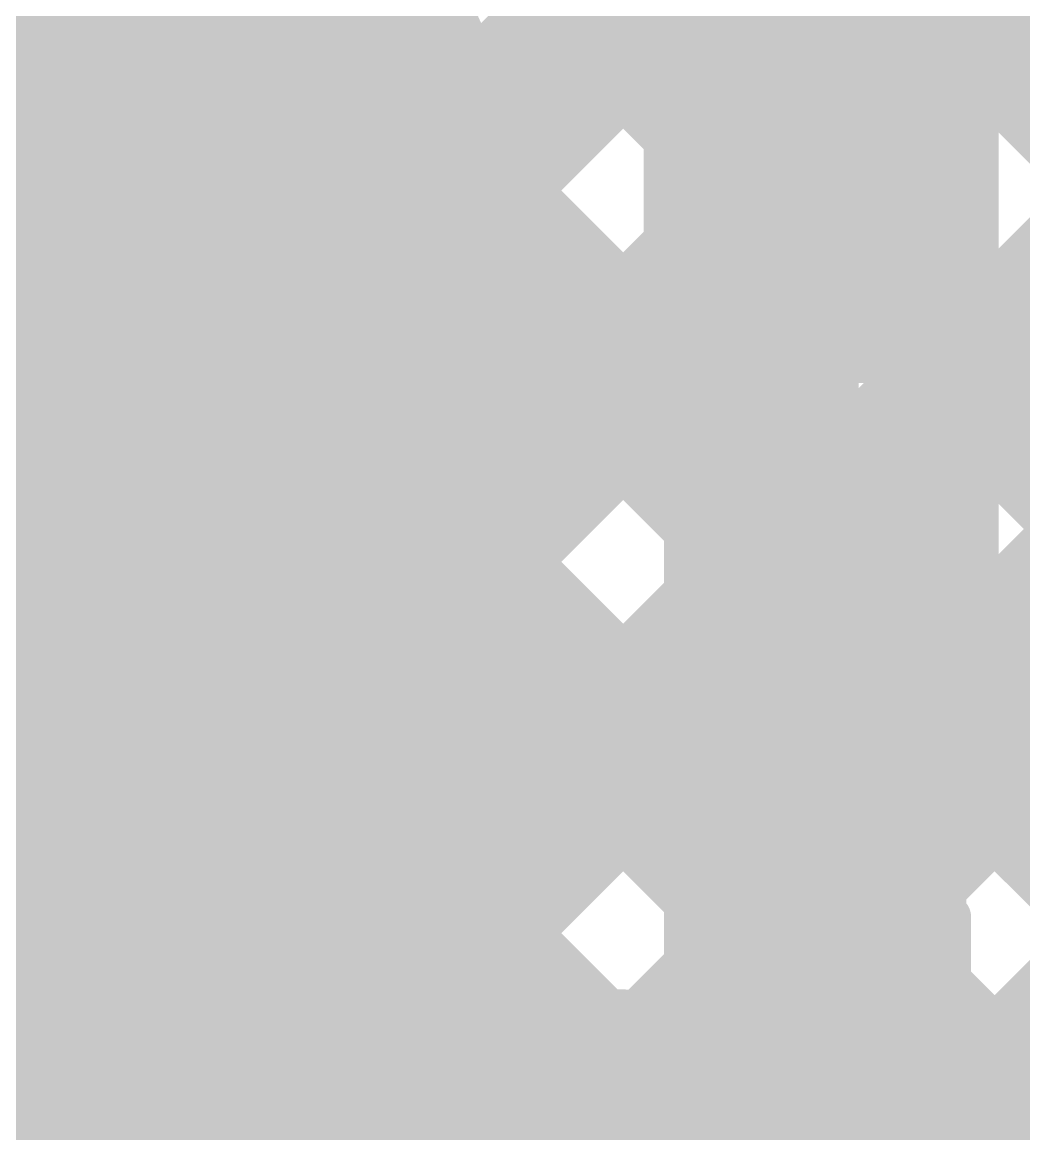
# Model space of a CAD drawing. Header units: millimetres. Extents: x 13 to 259, y -2 to 326.
# Drawn here: x 133.119 to 135.407, y 106.456 to 108.996 of the extents above; entities that cross this region are included whole.
import ezdxf

# ---------------------------------------------------------------- set-up
doc = ezdxf.new("R2010")
doc.units = ezdxf.units.MM
for name, color, linetype in [('BottomLayer', 5, 'Continuous'), ('ConnectLayer', 7, 'Continuous'), ('DrillDrawing', 1, 'Continuous'), ('Mechanical14', 56, 'Continuous'), ('Mechanical8', 56, 'Continuous'), ('MidLayer1', 16, 'Continuous'), ('MidLayer2', 76, 'Continuous'), ('MidLayer3', 90, 'Continuous'), ('MidLayer4', 156, 'Continuous'), ('MidLayer5', 130, 'Continuous'), ('MidLayer6', 216, 'Continuous'), ('MultiLayer', 9, 'Continuous'), ('TopLayer', 1, 'Continuous'), ('TopPaste', 8, 'Continuous'), ('TopSolder', 216, 'Continuous')]:
    doc.layers.add(name, color=color, linetype=linetype)

# ---------------------------------------------------------------- blocks, each defined once
blk = doc.blocks.new('SAMTEC_ASP_127797_01_185')
at = {"layer": 'Mechanical14', "const_width": 0.1}
for points in [[(-5.4991, -0.1638), (-5.9309, -0.1638)], [(-5.9309, -0.5194), (-5.9309, -0.1638)], [(-5.5007, -0.5194), (-5.5007, -0.1638)], [(-4.2291, -0.1638), (-4.6609, -0.1638)], [(-4.6609, -0.5194), (-4.6609, -0.1638)], [(-4.2291, -0.5194), (-4.2291, -0.1638)], [(-5.9309, -0.4064), (-6.7691, -0.4064)], [(-4.6609, -0.4064), (-5.4991, -0.4064)], [(-3.3909, -0.4064), (-4.2291, -0.4064)], [(-6.6548, -0.5194), (-6.7691, -0.5194)], [(-6.6548, -0.6604), (-6.6548, -0.5194)], [(-5.9309, -0.5194), (-6.0452, -0.5194)], [(-6.0452, -0.6604), (-6.0452, -0.5194)], [(-5.3848, -0.5194), (-5.4991, -0.5194)], [(-5.3848, -0.6604), (-5.3848, -0.5194)], [(-4.6609, -0.5194), (-4.7752, -0.5194)], [(-4.7752, -0.6604), (-4.7752, -0.5194)], [(-4.1148, -0.5194), (-4.2291, -0.5194)], [(-6.0452, -0.6604), (-6.6548, -0.6604)], [(-4.7752, -0.6604), (-5.3848, -0.6604)], [(-6.0452, -1.8796), (-6.6548, -1.8796)], [(-6.6548, -2.0206), (-6.6548, -1.8796)], [(-6.0452, -2.0206), (-6.0452, -1.8796)], [(-4.7752, -1.8796), (-5.3848, -1.8796)], [(-5.3848, -2.0206), (-5.3848, -1.8796)], [(-4.7752, -2.0206), (-4.7752, -1.8796)], [(-6.6548, -2.0206), (-6.7691, -2.0206)], [(-5.9309, -2.0206), (-6.0452, -2.0206)], [(-5.9309, -2.3762), (-5.9309, -2.0206)], [(-5.3848, -2.0206), (-5.4991, -2.0206)], [(-5.4991, -2.3762), (-5.4991, -2.0206)], [(-4.6609, -2.0206), (-4.7752, -2.0206)], [(-4.6609, -2.3762), (-4.6609, -2.0206)], [(-4.1148, -2.0206), (-4.2291, -2.0206)], [(-4.2291, -2.3762), (-4.2291, -2.0206)], [(-5.9309, -2.1336), (-6.7691, -2.1336)], [(-4.6609, -2.1336), (-5.4991, -2.1336)], [(-3.3909, -2.1336), (-4.2291, -2.1336)]]:
    blk.add_lwpolyline(points, dxfattribs=at)
at = {"layer": 'Mechanical14', "const_width": 0.05}
for points in [[(-5.9559, -0.1638, 1), (-5.9059, -0.1638, 1)], [(-5.9559, -0.1638, 1), (-5.9059, -0.1638, 1)], [(-5.5257, -0.1638, 1), (-5.4757, -0.1638, 1)], [(-5.5241, -0.1638, 1), (-5.4741, -0.1638, 1)], [(-4.6859, -0.1638, 1), (-4.6359, -0.1638, 1)], [(-4.6859, -0.1638, 1), (-4.6359, -0.1638, 1)], [(-4.2541, -0.1638, 1), (-4.2041, -0.1638, 1)], [(-4.2541, -0.1638, 1), (-4.2041, -0.1638, 1)], [(-5.9559, -0.4064, 1), (-5.9059, -0.4064, 1)], [(-5.5241, -0.4064, 1), (-5.4741, -0.4064, 1)], [(-4.6859, -0.4064, 1), (-4.6359, -0.4064, 1)], [(-4.2541, -0.4064, 1), (-4.2041, -0.4064, 1)], [(-6.6798, -0.5194, 1), (-6.6298, -0.5194, 1)], [(-6.6798, -0.5194, 1), (-6.6298, -0.5194, 1)], [(-6.0702, -0.5194, 1), (-6.0202, -0.5194, 1)], [(-6.0702, -0.5194, 1), (-6.0202, -0.5194, 1)], [(-5.9559, -0.5194, 1), (-5.9059, -0.5194, 1)], [(-5.9559, -0.5194, 1), (-5.9059, -0.5194, 1)], [(-5.5257, -0.5194, 1), (-5.4757, -0.5194, 1)], [(-5.5241, -0.5194, 1), (-5.4741, -0.5194, 1)], [(-5.4098, -0.5194, 1), (-5.3598, -0.5194, 1)], [(-5.4098, -0.5194, 1), (-5.3598, -0.5194, 1)], [(-4.8002, -0.5194, 1), (-4.7502, -0.5194, 1)], [(-4.8002, -0.5194, 1), (-4.7502, -0.5194, 1)], [(-4.6859, -0.5194, 1), (-4.6359, -0.5194, 1)], [(-4.6859, -0.5194, 1), (-4.6359, -0.5194, 1)], [(-4.2541, -0.5194, 1), (-4.2041, -0.5194, 1)], [(-4.2541, -0.5194, 1), (-4.2041, -0.5194, 1)], [(-6.6798, -0.6604, 1), (-6.6298, -0.6604, 1)], [(-6.6798, -0.6604, 1), (-6.6298, -0.6604, 1)], [(-6.0702, -0.6604, 1), (-6.0202, -0.6604, 1)], [(-6.0702, -0.6604, 1), (-6.0202, -0.6604, 1)], [(-5.4098, -0.6604, 1), (-5.3598, -0.6604, 1)], [(-5.4098, -0.6604, 1), (-5.3598, -0.6604, 1)], [(-4.8002, -0.6604, 1), (-4.7502, -0.6604, 1)], [(-4.8002, -0.6604, 1), (-4.7502, -0.6604, 1)], [(-6.6798, -1.8796, 1), (-6.6298, -1.8796, 1)], [(-6.6798, -1.8796, 1), (-6.6298, -1.8796, 1)], [(-6.0702, -1.8796, 1), (-6.0202, -1.8796, 1)], [(-6.0702, -1.8796, 1), (-6.0202, -1.8796, 1)], [(-5.4098, -1.8796, 1), (-5.3598, -1.8796, 1)], [(-5.4098, -1.8796, 1), (-5.3598, -1.8796, 1)], [(-4.8002, -1.8796, 1), (-4.7502, -1.8796, 1)], [(-4.8002, -1.8796, 1), (-4.7502, -1.8796, 1)], [(-6.6798, -2.0206, 1), (-6.6298, -2.0206, 1)], [(-6.6798, -2.0206, 1), (-6.6298, -2.0206, 1)], [(-6.0702, -2.0206, 1), (-6.0202, -2.0206, 1)], [(-6.0702, -2.0206, 1), (-6.0202, -2.0206, 1)], [(-5.9559, -2.0206, 1), (-5.9059, -2.0206, 1)], [(-5.9559, -2.0206, 1), (-5.9059, -2.0206, 1)], [(-5.5241, -2.0206, 1), (-5.4741, -2.0206, 1)], [(-5.5241, -2.0206, 1), (-5.4741, -2.0206, 1)], [(-5.4098, -2.0206, 1), (-5.3598, -2.0206, 1)], [(-5.4098, -2.0206, 1), (-5.3598, -2.0206, 1)], [(-4.8002, -2.0206, 1), (-4.7502, -2.0206, 1)], [(-4.8002, -2.0206, 1), (-4.7502, -2.0206, 1)], [(-4.6859, -2.0206, 1), (-4.6359, -2.0206, 1)], [(-4.6859, -2.0206, 1), (-4.6359, -2.0206, 1)], [(-4.2541, -2.0206, 1), (-4.2041, -2.0206, 1)], [(-4.2541, -2.0206, 1), (-4.2041, -2.0206, 1)], [(-5.9559, -2.1336, 1), (-5.9059, -2.1336, 1)], [(-5.5241, -2.1336, 1), (-5.4741, -2.1336, 1)], [(-4.6859, -2.1336, 1), (-4.6359, -2.1336, 1)], [(-4.2541, -2.1336, 1), (-4.2041, -2.1336, 1)]]:
    blk.add_lwpolyline(points, format="xyb", close=True, dxfattribs=at)
at = {"layer": 'Mechanical8', "const_width": 0.1}
for points in [[(-5.715, -1.905), (-5.715, -0.905)], [(-4.445, -1.905), (-4.445, -0.905)], [(-5.985, -1.905), (-6.985, -1.905)], [(-5.715, -1.905), (-6.715, -1.905)], [(-5.715, -2.905), (-5.715, -1.905)], [(-4.715, -1.905), (-5.715, -1.905)], [(-4.445, -1.905), (-5.445, -1.905)], [(-4.445, -2.905), (-4.445, -1.905)], [(-3.445, -1.905), (-4.445, -1.905)], [(-3.175, -1.905), (-4.175, -1.905)], [(-5.715, -3.175), (-5.715, -2.175)], [(-4.445, -3.175), (-4.445, -2.175)]]:
    blk.add_lwpolyline(points, dxfattribs=at)
at = {"layer": 'Mechanical8', "const_width": 0.05}
for points in [[(-5.74, -0.905, 1), (-5.69, -0.905, 1)], [(-4.47, -0.905, 1), (-4.42, -0.905, 1)], [(-6.74, -1.905, 1), (-6.69, -1.905, 1)], [(-6.01, -1.905, 1), (-5.96, -1.905, 1)], [(-5.74, -1.905, 1), (-5.69, -1.905, 1)], [(-5.74, -1.905, 1), (-5.69, -1.905, 1)], [(-5.74, -1.905, 1), (-5.69, -1.905, 1)], [(-5.74, -1.905, 1), (-5.69, -1.905, 1)], [(-5.47, -1.905, 1), (-5.42, -1.905, 1)], [(-4.74, -1.905, 1), (-4.69, -1.905, 1)], [(-4.47, -1.905, 1), (-4.42, -1.905, 1)], [(-4.47, -1.905, 1), (-4.42, -1.905, 1)], [(-4.47, -1.905, 1), (-4.42, -1.905, 1)], [(-4.47, -1.905, 1), (-4.42, -1.905, 1)], [(-4.2, -1.905, 1), (-4.15, -1.905, 1)], [(-5.74, -2.175, 1), (-5.69, -2.175, 1)], [(-4.47, -2.175, 1), (-4.42, -2.175, 1)]]:
    blk.add_lwpolyline(points, format="xyb", close=True, dxfattribs=at)
at = {"layer": 'TopLayer', "const_width": 0.32}
for points in [[(-7.145, -1.905, 1), (-6.825, -1.905, 1)], [(-5.875, -1.905, 1), (-5.555, -1.905, 1)], [(-4.605, -1.905, 1), (-4.285, -1.905, 1)]]:
    blk.add_lwpolyline(points, format="xyb", close=True, dxfattribs=at)
at = {"layer": 'TopPaste', "const_width": 0.32}
for points in [[(-7.145, -1.905, 1), (-6.825, -1.905, 1)], [(-5.875, -1.905, 1), (-5.555, -1.905, 1)], [(-4.605, -1.905, 1), (-4.285, -1.905, 1)]]:
    blk.add_lwpolyline(points, format="xyb", close=True, dxfattribs=at)
at = {"layer": 'TopSolder', "const_width": 0.4216}
for points in [[(-7.1958, -1.905, 1), (-6.7742, -1.905, 1)], [(-5.9258, -1.905, 1), (-5.5042, -1.905, 1)], [(-4.6558, -1.905, 1), (-4.2342, -1.905, 1)]]:
    blk.add_lwpolyline(points, format="xyb", close=True, dxfattribs=at)

msp = doc.modelspace()

# ---------------------------------------------------------------- linework, layer by layer
at = {"layer": 'BottomLayer', "const_width": 0.25}
for points in [[(133.3701, 108.0057, 1), (133.62, 108.0057, 1)], [(133.3701, 106.7357, 1), (133.62, 106.7357, 1)]]:
    msp.add_lwpolyline(points, format="xyb", close=True, dxfattribs=at)
at = {"layer": 'ConnectLayer', "const_width": 0.4}
for points in [[(133.8952, 108.4393), (143.3215, 117.8657)], [(133.8952, 108.4393), (143.3215, 117.8657)], [(134.0348, 108.579), (140.8227, 115.3669)], [(132.7884, 108.1811), (138.3997, 113.7924)], [(132.7884, 108.1811), (138.3997, 113.7924)], [(133.7623, 109.155), (138.3997, 113.7924)], [(129.539, 113.1396), (136.8443, 105.8343)], [(129.539, 113.1396), (136.8443, 105.8343)], [(134.785, 106.0726), (134.785, 112.0531)], [(127.6323, 111.6522), (137.0824, 102.2021)], [(127.6323, 111.6522), (137.0824, 102.2021)], [(133.9919, 107.6876), (136.7278, 110.4235)], [(133.9919, 107.6876), (136.7278, 110.4235)], [(133.9919, 107.6876), (136.7278, 110.4235)], [(134.0446, 110.331), (137.0904, 107.2853)], [(134.0446, 110.331), (137.0904, 107.2853)], [(134.0446, 110.331), (137.0904, 107.2853)], [(132.7884, 108.1811), (134.785, 110.1777)], [(132.731, 108.9722), (133.7985, 110.0397)], [(132.731, 108.9722), (133.7985, 110.0397)], [(132.731, 108.9722), (133.7985, 110.0397)], [(133.567, 109.9601), (136.7195, 106.8077)], [(133.567, 109.9601), (136.7195, 106.8077)], [(133.567, 109.9601), (134.785, 108.7421)], [(134.0597, 106.9068), (137.134, 109.9811)], [(134.0597, 106.9068), (137.134, 109.9811)], [(134.0597, 106.9068), (137.134, 109.9811)], [(133.0947, 109.5839), (134.785, 107.8935)], [(133.9509, 109.5762), (136.7195, 106.8077)], [(133.8952, 108.4393), (134.785, 109.3292)], [(132.773, 109.057), (133.2764, 108.5537)], [(132.773, 109.057), (133.2764, 108.5537)], [(132.773, 109.057), (133.2764, 108.5537)], [(132.773, 109.057), (133.2764, 108.5537)], [(132.628, 104.6266), (136.8741, 108.8727)], [(132.628, 104.6266), (136.8741, 108.8727)], [(134.0346, 106.0332), (136.8741, 108.8727)], [(133.6219, 104.7719), (137.6398, 108.7899)], [(133.6219, 104.7719), (137.6398, 108.7899)], [(133.9744, 105.1244), (137.6398, 108.7899)], [(132.7884, 108.1811), (133.3196, 108.7124)], [(133.495, 108.5957), (133.495, 108.6857)], [(134.035, 108.5957), (134.035, 108.6857)], [(134.035, 108.6435), (136.8443, 105.8343)], [(133.9919, 107.6876), (134.785, 108.4807)], [(134.043, 107.787), (143.616, 98.2141)], [(134.043, 107.787), (143.616, 98.2141)], [(134.043, 107.787), (143.616, 98.2141)], [(134.043, 107.787), (134.785, 107.045)], [(134.0597, 106.9068), (134.785, 107.6322)], [(125.7668, 100.3109), (133.0614, 107.6056)], [(125.7668, 100.3109), (133.0614, 107.6056)], [(132.6251, 107.1693), (133.0614, 107.6056)], [(132.5905, 107.5425), (133.0319, 107.1012)], [(132.5905, 107.5425), (133.0319, 107.1012)], [(132.5905, 107.5425), (133.0318, 107.1011)], [(133.6173, 107.3129), (133.8132, 107.5089)], [(133.6173, 107.3129), (133.8132, 107.5089)], [(133.6173, 107.3129), (133.8132, 107.5089)], [(133.3931, 107.3168), (133.492, 107.4157)], [(133.495, 107.3257), (133.495, 107.4157)], [(133.562, 107.4195), (133.6884, 107.2931)], [(133.562, 107.4195), (133.6884, 107.2931)], [(133.562, 107.4195), (133.6884, 107.2931)], [(134.035, 107.3257), (134.035, 107.4157)], [(134.0525, 106.9291), (143.6015, 97.3801)], [(134.0525, 106.9291), (143.6015, 97.3801)], [(134.0525, 106.9291), (143.6015, 97.3801)], [(134.0525, 106.9291), (134.785, 106.1965)], [(133.115, 105.1136), (134.785, 106.7836)], [(132.7714, 106.513), (133.2724, 106.0121)], [(133.8605, 106.2725), (143.6723, 96.4607)], [(133.8605, 106.2725), (143.6723, 96.4607)], [(133.8605, 106.2725), (134.4227, 105.7103)]]:
    msp.add_lwpolyline(points, dxfattribs=at)
for points in [[(133.495, 108.6857, -1), (133.495, 109.8657)], [(133.495, 109.2257, -0.414214), (134.035, 108.6857)], [(133.495, 109.2257, -0.414214), (134.035, 108.6857)], [(133.495, 107.4157, -1), (133.495, 108.5957)], [(132.9051, 108.0026, -1.002625), (134.085, 108.0057)], [(134.035, 108.5957, -0.119394), (133.9752, 108.3486)], [(134.035, 108.5957, -0.119394), (133.9752, 108.3486)], [(133.9752, 108.3486, -0.156291), (134.085, 108.0057)], [(134.085, 108.0057, -0.41575), (133.492, 107.4157)], [(134.085, 108.0057, -0.156291), (133.9752, 107.6628)], [(133.9752, 107.6628, -0.119394), (134.035, 107.4157)], [(133.9752, 107.6628, -0.119394), (134.035, 107.4157)], [(133.495, 106.1457, -1), (133.495, 107.3257)], [(133.3931, 107.3168, -0.466063), (134.085, 106.7357)], [(134.035, 107.3257, -0.119394), (133.9752, 107.0786)], [(134.035, 107.3257, -0.119394), (133.9752, 107.0786)], [(133.9752, 107.0786, -0.156291), (134.085, 106.7357)], [(132.9051, 106.7326, -0.126135), (132.9763, 107.0168)], [(134.085, 106.7357, -0.41575), (133.492, 106.1457)], [(134.085, 106.7357, -0.156291), (133.9752, 106.3928)], [(133.9752, 106.3928, -0.119394), (134.035, 106.1457)], [(133.9752, 106.3928, -0.119394), (134.035, 106.1457)]]:
    msp.add_lwpolyline(points, format="xyb", dxfattribs=at)
at = {"layer": 'ConnectLayer'}
for points, const_width in [([(133.6623, 109.155, 1), (133.8623, 109.155, 1)], 0.2), ([(134.685, 108.7421, 1), (134.885, 108.7421, 1)], 0.2), ([(133.2196, 108.7124, 1), (133.4196, 108.7124, 1)], 0.2), ([(133.395, 108.6857, 1), (133.595, 108.6857, 1)], 0.2), ([(133.395, 108.6857, 1), (133.595, 108.6857, 1)], 0.2), ([(133.935, 108.6857, 1), (134.135, 108.6857, 1)], 0.2), ([(133.935, 108.6857, 1), (134.135, 108.6857, 1)], 0.2), ([(133.935, 108.6857, 1), (134.135, 108.6857, 1)], 0.2), ([(133.935, 108.6435, 1), (134.135, 108.6435, 1)], 0.2), ([(134.085, 108.0057, 1), (132.9051, 108.0057, 1)], 0.4), ([(134.085, 108.0057, 1), (132.9051, 108.0057, 1)], 0.4), ([(133.395, 108.5957, 1), (133.595, 108.5957, 1)], 0.2), ([(133.395, 108.5957, 1), (133.595, 108.5957, 1)], 0.2), ([(133.935, 108.5957, 1), (134.135, 108.5957, 1)], 0.2), ([(133.935, 108.5957, 1), (134.135, 108.5957, 1)], 0.2), ([(133.935, 108.5957, 1), (134.135, 108.5957, 1)], 0.2), ([(133.9348, 108.579, 1), (134.1348, 108.579, 1)], 0.2), ([(133.1764, 108.5537, 1), (133.3764, 108.5537, 1)], 0.2), ([(133.1764, 108.5537, 1), (133.3764, 108.5537, 1)], 0.2), ([(133.1764, 108.5537, 1), (133.3764, 108.5537, 1)], 0.2), ([(133.1764, 108.5537, 1), (133.3764, 108.5537, 1)], 0.2), ([(134.685, 108.4807, 1), (134.885, 108.4807, 1)], 0.2), ([(133.7952, 108.4393, 1), (133.9952, 108.4393, 1)], 0.2), ([(133.7952, 108.4393, 1), (133.9952, 108.4393, 1)], 0.2), ([(133.7952, 108.4393, 1), (133.9952, 108.4393, 1)], 0.2), ([(133.8752, 108.3486, 1), (134.0752, 108.3486, 1)], 0.2), ([(133.8752, 108.3486, 1), (134.0752, 108.3486, 1)], 0.2), ([(133.8752, 108.3486, 1), (134.0752, 108.3486, 1)], 0.2), ([(133.985, 108.0057, 1), (134.185, 108.0057, 1)], 0.2), ([(133.985, 108.0057, 1), (134.185, 108.0057, 1)], 0.2), ([(133.985, 108.0057, 1), (134.185, 108.0057, 1)], 0.2), ([(133.985, 108.0057, 1), (134.185, 108.0057, 1)], 0.2), ([(133.985, 108.0057, 1), (134.185, 108.0057, 1)], 0.2), ([(133.985, 108.0057, 1), (134.185, 108.0057, 1)], 0.2), ([(134.685, 107.8935, 1), (134.885, 107.8935, 1)], 0.2), ([(133.943, 107.787, 1), (134.143, 107.787, 1)], 0.2), ([(133.943, 107.787, 1), (134.143, 107.787, 1)], 0.2), ([(133.943, 107.787, 1), (134.143, 107.787, 1)], 0.2), ([(133.943, 107.787, 1), (134.143, 107.787, 1)], 0.2), ([(133.8919, 107.6876, 1), (134.0919, 107.6876, 1)], 0.2), ([(133.8919, 107.6876, 1), (134.0919, 107.6876, 1)], 0.2), ([(133.8919, 107.6876, 1), (134.0919, 107.6876, 1)], 0.2), ([(133.8919, 107.6876, 1), (134.0919, 107.6876, 1)], 0.2), ([(133.8752, 107.6628, 1), (134.0752, 107.6628, 1)], 0.2), ([(133.8752, 107.6628, 1), (134.0752, 107.6628, 1)], 0.2), ([(133.8752, 107.6628, 1), (134.0752, 107.6628, 1)], 0.2), ([(134.685, 107.6322, 1), (134.885, 107.6322, 1)], 0.2), ([(132.9614, 107.6056, 1), (133.1614, 107.6056, 1)], 0.2), ([(132.9614, 107.6056, 1), (133.1614, 107.6056, 1)], 0.2), ([(132.9614, 107.6056, 1), (133.1614, 107.6056, 1)], 0.2), ([(133.7132, 107.5089, 1), (133.9132, 107.5089, 1)], 0.2), ([(133.7132, 107.5089, 1), (133.9132, 107.5089, 1)], 0.2), ([(133.7132, 107.5089, 1), (133.9132, 107.5089, 1)], 0.2), ([(133.392, 107.4157, 1), (133.592, 107.4157, 1)], 0.2), ([(133.392, 107.4157, 1), (133.592, 107.4157, 1)], 0.2), ([(133.395, 107.4157, 1), (133.595, 107.4157, 1)], 0.2), ([(133.395, 107.4157, 1), (133.595, 107.4157, 1)], 0.2), ([(133.462, 107.4195, 1), (133.662, 107.4195, 1)], 0.2), ([(133.462, 107.4195, 1), (133.662, 107.4195, 1)], 0.2), ([(133.462, 107.4195, 1), (133.662, 107.4195, 1)], 0.2), ([(133.935, 107.4157, 1), (134.135, 107.4157, 1)], 0.2), ([(133.935, 107.4157, 1), (134.135, 107.4157, 1)], 0.2), ([(133.935, 107.4157, 1), (134.135, 107.4157, 1)], 0.2), ([(134.085, 106.7357, 1), (132.9051, 106.7357, 1)], 0.4), ([(134.085, 106.7357, 1), (132.9051, 106.7357, 1)], 0.4), ([(133.395, 107.3257, 1), (133.595, 107.3257, 1)], 0.2), ([(133.395, 107.3257, 1), (133.595, 107.3257, 1)], 0.2), ([(133.935, 107.3257, 1), (134.135, 107.3257, 1)], 0.2), ([(133.935, 107.3257, 1), (134.135, 107.3257, 1)], 0.2), ([(133.935, 107.3257, 1), (134.135, 107.3257, 1)], 0.2), ([(133.2931, 107.3168, 1), (133.4931, 107.3168, 1)], 0.2), ([(133.2931, 107.3168, 1), (133.4931, 107.3168, 1)], 0.2), ([(133.5173, 107.3129, 1), (133.7173, 107.3129, 1)], 0.2), ([(133.5173, 107.3129, 1), (133.7173, 107.3129, 1)], 0.2), ([(133.5173, 107.3129, 1), (133.7173, 107.3129, 1)], 0.2), ([(133.5884, 107.2931, 1), (133.7884, 107.2931, 1)], 0.2), ([(133.5884, 107.2931, 1), (133.7884, 107.2931, 1)], 0.2), ([(133.5884, 107.2931, 1), (133.7884, 107.2931, 1)], 0.2), ([(132.9318, 107.1011, 1), (133.1318, 107.1011, 1)], 0.2), ([(132.9319, 107.1012, 1), (133.1319, 107.1012, 1)], 0.2), ([(132.9319, 107.1012, 1), (133.1319, 107.1012, 1)], 0.2), ([(133.8752, 107.0786, 1), (134.0752, 107.0786, 1)], 0.2), ([(133.8752, 107.0786, 1), (134.0752, 107.0786, 1)], 0.2), ([(133.8752, 107.0786, 1), (134.0752, 107.0786, 1)], 0.2), ([(134.685, 107.045, 1), (134.885, 107.045, 1)], 0.2), ([(132.8763, 107.0168, 1), (133.0763, 107.0168, 1)], 0.2), ([(133.9525, 106.9291, 1), (134.1525, 106.9291, 1)], 0.2), ([(133.9525, 106.9291, 1), (134.1525, 106.9291, 1)], 0.2), ([(133.9525, 106.9291, 1), (134.1525, 106.9291, 1)], 0.2), ([(133.9525, 106.9291, 1), (134.1525, 106.9291, 1)], 0.2), ([(133.9597, 106.9068, 1), (134.1597, 106.9068, 1)], 0.2), ([(133.9597, 106.9068, 1), (134.1597, 106.9068, 1)], 0.2), ([(133.9597, 106.9068, 1), (134.1597, 106.9068, 1)], 0.2), ([(133.9597, 106.9068, 1), (134.1597, 106.9068, 1)], 0.2), ([(134.685, 106.7836, 1), (134.885, 106.7836, 1)], 0.2), ([(133.985, 106.7357, 1), (134.185, 106.7357, 1)], 0.2), ([(133.985, 106.7357, 1), (134.185, 106.7357, 1)], 0.2), ([(133.985, 106.7357, 1), (134.185, 106.7357, 1)], 0.2), ([(133.985, 106.7357, 1), (134.185, 106.7357, 1)], 0.2), ([(133.985, 106.7357, 1), (134.185, 106.7357, 1)], 0.2), ([(133.985, 106.7357, 1), (134.185, 106.7357, 1)], 0.2), ([(133.8752, 106.3928, 1), (134.0752, 106.3928, 1)], 0.2), ([(133.8752, 106.3928, 1), (134.0752, 106.3928, 1)], 0.2), ([(133.8752, 106.3928, 1), (134.0752, 106.3928, 1)], 0.2), ([(133.7605, 106.2725, 1), (133.9605, 106.2725, 1)], 0.2), ([(133.7605, 106.2725, 1), (133.9605, 106.2725, 1)], 0.2), ([(133.7605, 106.2725, 1), (133.9605, 106.2725, 1)], 0.2)]:
    msp.add_lwpolyline(points, format="xyb", close=True, dxfattribs=dict(at, const_width=const_width))
at = {"layer": 'DrillDrawing', "const_width": 0.0508}
for points in [[(133.368, 108.1327), (133.368, 108.2597)], [(133.368, 108.2597), (133.622, 108.2597)], [(133.622, 108.1327), (133.622, 108.2597)], [(133.241, 107.8787), (133.241, 108.1327)], [(133.241, 108.1327), (133.368, 108.1327)], [(133.622, 108.1327), (133.749, 108.1327)], [(133.749, 107.8787), (133.749, 108.1327)], [(133.241, 107.8787), (133.368, 107.8787)], [(133.368, 107.7517), (133.368, 107.8787)], [(133.622, 107.8787), (133.749, 107.8787)], [(133.622, 107.7517), (133.622, 107.8787)], [(133.368, 107.7517), (133.622, 107.7517)], [(133.368, 106.8627), (133.368, 106.9897)], [(133.368, 106.9897), (133.622, 106.9897)], [(133.622, 106.8627), (133.622, 106.9897)], [(133.241, 106.6087), (133.241, 106.8627)], [(133.241, 106.8627), (133.368, 106.8627)], [(133.622, 106.8627), (133.749, 106.8627)], [(133.749, 106.6087), (133.749, 106.8627)], [(133.241, 106.6087), (133.368, 106.6087)], [(133.368, 106.4817), (133.368, 106.6087)], [(133.622, 106.6087), (133.749, 106.6087)], [(133.622, 106.4817), (133.622, 106.6087)], [(133.368, 106.4817), (133.622, 106.4817)]]:
    msp.add_lwpolyline(points, dxfattribs=at)
at = {"layer": 'DrillDrawing', "const_width": 0.0254}
for points in [[(133.3553, 108.2597, 1), (133.3807, 108.2597, 1)], [(133.3553, 108.2597, 1), (133.3807, 108.2597, 1)], [(133.6093, 108.2597, 1), (133.6347, 108.2597, 1)], [(133.6093, 108.2597, 1), (133.6347, 108.2597, 1)], [(133.2283, 108.1327, 1), (133.2537, 108.1327, 1)], [(133.2283, 108.1327, 1), (133.2537, 108.1327, 1)], [(133.3553, 108.1327, 1), (133.3807, 108.1327, 1)], [(133.3553, 108.1327, 1), (133.3807, 108.1327, 1)], [(133.6093, 108.1327, 1), (133.6347, 108.1327, 1)], [(133.6093, 108.1327, 1), (133.6347, 108.1327, 1)], [(133.7363, 108.1327, 1), (133.7617, 108.1327, 1)], [(133.7363, 108.1327, 1), (133.7617, 108.1327, 1)], [(133.2283, 107.8787, 1), (133.2537, 107.8787, 1)], [(133.2283, 107.8787, 1), (133.2537, 107.8787, 1)], [(133.3553, 107.8787, 1), (133.3807, 107.8787, 1)], [(133.3553, 107.8787, 1), (133.3807, 107.8787, 1)], [(133.6093, 107.8787, 1), (133.6347, 107.8787, 1)], [(133.6093, 107.8787, 1), (133.6347, 107.8787, 1)], [(133.7363, 107.8787, 1), (133.7617, 107.8787, 1)], [(133.7363, 107.8787, 1), (133.7617, 107.8787, 1)], [(133.3553, 107.7517, 1), (133.3807, 107.7517, 1)], [(133.3553, 107.7517, 1), (133.3807, 107.7517, 1)], [(133.6093, 107.7517, 1), (133.6347, 107.7517, 1)], [(133.6093, 107.7517, 1), (133.6347, 107.7517, 1)], [(133.3553, 106.9897, 1), (133.3807, 106.9897, 1)], [(133.3553, 106.9897, 1), (133.3807, 106.9897, 1)], [(133.6093, 106.9897, 1), (133.6347, 106.9897, 1)], [(133.6093, 106.9897, 1), (133.6347, 106.9897, 1)], [(133.2283, 106.8627, 1), (133.2537, 106.8627, 1)], [(133.2283, 106.8627, 1), (133.2537, 106.8627, 1)], [(133.3553, 106.8627, 1), (133.3807, 106.8627, 1)], [(133.3553, 106.8627, 1), (133.3807, 106.8627, 1)], [(133.6093, 106.8627, 1), (133.6347, 106.8627, 1)], [(133.6093, 106.8627, 1), (133.6347, 106.8627, 1)], [(133.7363, 106.8627, 1), (133.7617, 106.8627, 1)], [(133.7363, 106.8627, 1), (133.7617, 106.8627, 1)], [(133.2283, 106.6087, 1), (133.2537, 106.6087, 1)], [(133.2283, 106.6087, 1), (133.2537, 106.6087, 1)], [(133.3553, 106.6087, 1), (133.3807, 106.6087, 1)], [(133.3553, 106.6087, 1), (133.3807, 106.6087, 1)], [(133.6093, 106.6087, 1), (133.6347, 106.6087, 1)], [(133.6093, 106.6087, 1), (133.6347, 106.6087, 1)], [(133.7363, 106.6087, 1), (133.7617, 106.6087, 1)], [(133.7363, 106.6087, 1), (133.7617, 106.6087, 1)], [(133.3553, 106.4817, 1), (133.3807, 106.4817, 1)], [(133.3553, 106.4817, 1), (133.3807, 106.4817, 1)], [(133.6093, 106.4817, 1), (133.6347, 106.4817, 1)], [(133.6093, 106.4817, 1), (133.6347, 106.4817, 1)]]:
    msp.add_lwpolyline(points, format="xyb", close=True, dxfattribs=at)
at = {"layer": 'MidLayer1', "const_width": 0.25}
for points in [[(133.3701, 108.0057, 1), (133.62, 108.0057, 1)], [(133.3701, 106.7357, 1), (133.62, 106.7357, 1)]]:
    msp.add_lwpolyline(points, format="xyb", close=True, dxfattribs=at)
at = {"layer": 'MidLayer2', "const_width": 0.12}
for points in [[(134.0819, 110.0957), (135.2891, 108.8885)], [(133.9493, 109.7757), (134.9691, 108.756)], [(135.2891, 107.611), (135.2891, 108.8885)], [(134.9691, 107.451), (134.9691, 108.756)], [(135.2891, 107.611), (136.6951, 107.611)], [(135.1291, 107.291), (136.5351, 107.291)], [(134.0984, 106.663), (136.5351, 106.663)], [(133.9384, 105.5551), (133.9384, 106.503)]]:
    msp.add_lwpolyline(points, dxfattribs=at)
at = {"layer": 'MidLayer2'}
for points, const_width in [([(135.2591, 108.8885, 1), (135.3191, 108.8885, 1)], 0.06), ([(135.2591, 108.8885, 1), (135.3191, 108.8885, 1)], 0.06), ([(134.9391, 108.756, 1), (134.9991, 108.756, 1)], 0.06), ([(134.9391, 108.756, 1), (134.9991, 108.756, 1)], 0.06), ([(133.3701, 108.0057, 1), (133.62, 108.0057, 1)], 0.25), ([(135.2591, 107.611, 1), (135.3191, 107.611, 1)], 0.06), ([(135.2591, 107.611, 1), (135.3191, 107.611, 1)], 0.06), ([(134.9391, 107.451, 1), (134.9991, 107.451, 1)], 0.06), ([(134.9391, 107.451, 1), (134.9991, 107.451, 1)], 0.06), ([(135.0991, 107.291, 1), (135.1591, 107.291, 1)], 0.06), ([(135.0991, 107.291, 1), (135.1591, 107.291, 1)], 0.06), ([(133.3701, 106.7357, 1), (133.62, 106.7357, 1)], 0.25), ([(134.0684, 106.663, 1), (134.1284, 106.663, 1)], 0.06), ([(134.0684, 106.663, 1), (134.1284, 106.663, 1)], 0.06), ([(133.9084, 106.503, 1), (133.9684, 106.503, 1)], 0.06), ([(133.9084, 106.503, 1), (133.9684, 106.503, 1)], 0.06)]:
    msp.add_lwpolyline(points, format="xyb", close=True, dxfattribs=dict(at, const_width=const_width))
at = {"layer": 'MidLayer2', "const_width": 0.12}
for points in [[(135.1291, 107.291, -0.414214), (134.9691, 107.451)], [(133.9384, 106.503, -0.414214), (134.0984, 106.663)]]:
    msp.add_lwpolyline(points, format="xyb", dxfattribs=at)
at = {"layer": 'MidLayer3', "const_width": 0.15}
for points in [[(135.2, 105.9007), (135.2, 112.225)], [(132.9169, 107.4276), (133.495, 108.0057)], [(132.7, 105.9407), (133.495, 106.7357)]]:
    msp.add_lwpolyline(points, dxfattribs=at)
at = {"layer": 'MidLayer3'}
for points, const_width in [([(133.3701, 108.0057, 1), (133.62, 108.0057, 1)], 0.25), ([(133.4575, 108.0057, 1), (133.5325, 108.0057, 1)], 0.075), ([(133.3701, 106.7357, 1), (133.62, 106.7357, 1)], 0.25), ([(133.4575, 106.7357, 1), (133.5325, 106.7357, 1)], 0.075)]:
    msp.add_lwpolyline(points, format="xyb", close=True, dxfattribs=dict(at, const_width=const_width))
at = {"layer": 'MidLayer4', "const_width": 0.15}
for points in [[(134.6135, 108.1478), (134.6135, 109.7366)], [(134.0057, 107.54), (134.6135, 108.1478)], [(134.925, 107.25), (135.5, 107.825)], [(130.572, 107.54), (134.0057, 107.54)], [(129.025, 107.25), (134.925, 107.25)]]:
    msp.add_lwpolyline(points, dxfattribs=at)
at = {"layer": 'MidLayer4'}
for points, const_width in [([(133.3701, 108.0057, 1), (133.62, 108.0057, 1)], 0.25), ([(134.576, 108.1478, 1), (134.651, 108.1478, 1)], 0.075), ([(134.576, 108.1478, 1), (134.651, 108.1478, 1)], 0.075), ([(133.9682, 107.54, 1), (134.0432, 107.54, 1)], 0.075), ([(133.9682, 107.54, 1), (134.0432, 107.54, 1)], 0.075), ([(134.8875, 107.25, 1), (134.9625, 107.25, 1)], 0.075), ([(134.8875, 107.25, 1), (134.9625, 107.25, 1)], 0.075), ([(133.3701, 106.7357, 1), (133.62, 106.7357, 1)], 0.25)]:
    msp.add_lwpolyline(points, format="xyb", close=True, dxfattribs=dict(at, const_width=const_width))
at = {"layer": 'MidLayer5', "const_width": 0.25}
for points in [[(133.3701, 108.0057, 1), (133.62, 108.0057, 1)], [(133.3701, 106.7357, 1), (133.62, 106.7357, 1)]]:
    msp.add_lwpolyline(points, format="xyb", close=True, dxfattribs=at)
at = {"layer": 'MidLayer6', "const_width": 0.25}
for points in [[(133.3701, 108.0057, 1), (133.62, 108.0057, 1)], [(133.3701, 106.7357, 1), (133.62, 106.7357, 1)]]:
    msp.add_lwpolyline(points, format="xyb", close=True, dxfattribs=at)
at = {"layer": 'MultiLayer', "const_width": 0.25}
for points in [[(133.3701, 108.0057, 1), (133.62, 108.0057, 1)], [(133.3701, 106.7357, 1), (133.62, 106.7357, 1)]]:
    msp.add_lwpolyline(points, format="xyb", close=True, dxfattribs=at)
at = {"layer": 'TopLayer', "const_width": 0.25}
for points in [[(133.3701, 108.0057, 1), (133.62, 108.0057, 1)], [(133.3701, 106.7357, 1), (133.62, 106.7357, 1)]]:
    msp.add_lwpolyline(points, format="xyb", close=True, dxfattribs=at)

# ---------------------------------------------------------------- block references
at = {"rotation": 270}
msp.add_blockref('SAMTEC_ASP_127797_01_185', (135.4, 102.2907), dxfattribs=at)

doc.saveas('drawing.dxf')
